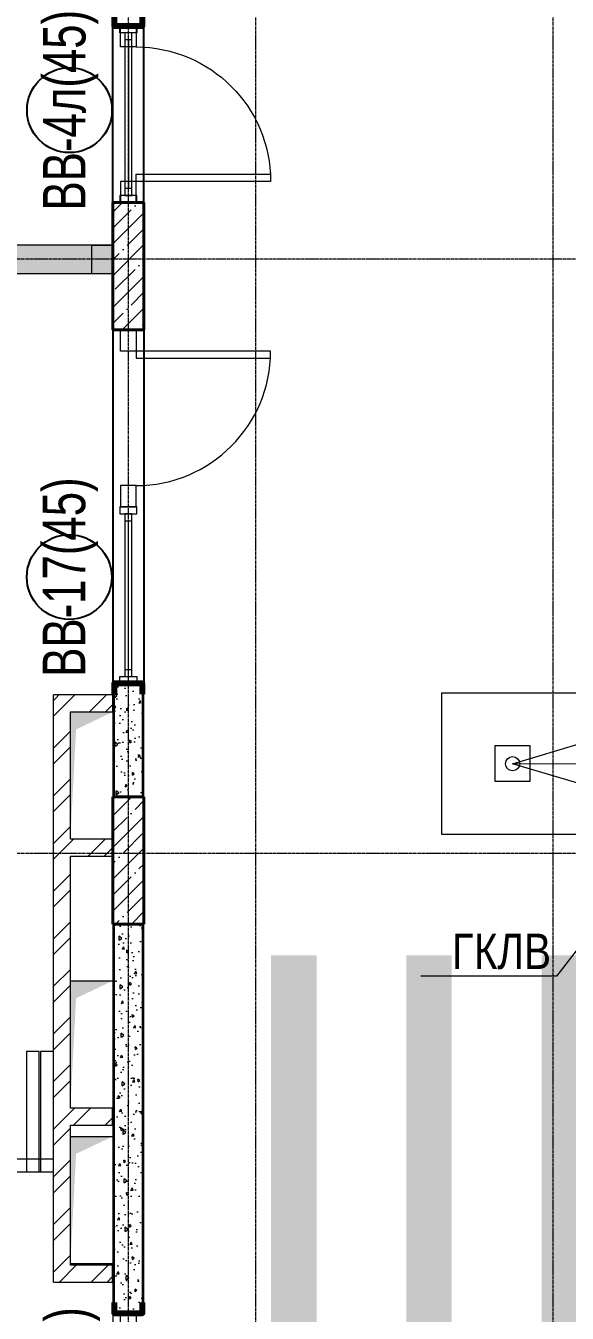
# Model space of a CAD drawing. Header units: millimetres. Extents: x -231292 to 573618, y -153144 to 564035.
# Drawn here: x 152004 to 155829, y 395952 to 405052 of the extents above; entities that cross this region are included whole.
import ezdxf
from ezdxf import colors
from ezdxf.entities.mleader import LeaderData, LeaderLine
from ezdxf.enums import TextEntityAlignment as Align
from ezdxf.math import Vec2, Vec3

# ---------------------------------------------------------------- set-up
doc = ezdxf.new("R2010")
doc.units = ezdxf.units.MM
for name, pattern in [('ADSK_Невидимые', [5, 3, -2]), ('CENTER2', [28.575, 19.05, -3.175, 3.175, -3.175]), ('HIDDEN2', [4.7625, 3.175, -1.5875])]:
    doc.linetypes.add(name, pattern=pattern)
doc.layers.get('0').update_dxf_attribs({"color": 250})
doc.layers.get('Defpoints').update_dxf_attribs({"color": 250})
for name, color, linetype, lineweight in [('АР_Витраж', 250, 'Continuous', 13), ('АР_Витраж марка', 250, 'Continuous', 9), ('АР_Двери_витраж', 250, 'Continuous', 9), ('АР_Колонны', 250, 'Continuous', 35), ('АР_Стены ЖБ', 250, 'Continuous', 35), ('АР_Стены кирпич', 250, 'Continuous', 20), ('АР_Стены ПЕНОблок', 250, 'Continuous', 20), ('АР_Тонкая', 250, 'Continuous', 5), ('АР_Штриховка', 250, 'Continuous', 0), ('КМ_Фахверки', 250, 'Continuous', 80), ('ОВ_Отопление', 250, 'Continuous', 0), ('ОВ_Шахты', 250, 'Continuous', 5), ('Размеры зашивки ГКЛ', 250, 'Continuous', 0), ('РД_Воронки с кровли', 250, 'Continuous', 18), ('РД_Оси_100', 250, 'Continuous', 0), ('РД_проем_инж перемыч_фахверк', 250, 'Continuous', 18), ('ТХ_Оборудование', 250, 'Continuous', 9)]:
    doc.layers.add(name, color=color, linetype=linetype, lineweight=lineweight)
doc.layers.add('АР_Делит', color=250, linetype='Continuous', lineweight=0, plot=False)
doc.layers.add('РД_Проем', color=250, linetype='Continuous', lineweight=0, plot=False)
doc.layers.add('РД_Витраж_вн', color=250, linetype='Continuous')
doc.styles.add('Arial_09', font='ARIALN.TTF', dxfattribs={"width": 0.9})
doc.styles.add('style1', font='ARIALN.TTF')
pattern_1 = [(45, (50428.77, 366201.75), (-112.2532, 112.2532), []), (45, (50541.02, 366201.75), (-112.2532, 112.2532), [198.4375, -39.6875, 0, -39.6875])]
pattern_2 = [(45, (50428.77, 366201.75), (-168.3798, 168.3798), []), (45, (50541.02, 366201.75), (-168.3798, 168.3798), [])]

# ---------------------------------------------------------------- blocks, each defined once
blk = doc.blocks.new('otv')
at = {"linetype": 'Continuous'}
blk.add_lwpolyline([(0, -1), (0, 0), (1, 0), (1, -1)], close=True, dxfattribs=at)
blk.add_solid([(0, -1), (0, 0), (0.135, -0.137), (1, 0)], dxfattribs=at)
blk = doc.blocks.new('Ф_пеноблок 200')
at = {"layer": 'КМ_Фахверки'}
blk.add_lwpolyline([(0, -75), (0, 0), (200, 0), (200, -75)], dxfattribs=at)
blk = doc.blocks.new('СОШ_2200_АР_ОСИ_М100_28.05.24')
at = {"layer": 'РД_Оси_100', "linetype": 'CENTER2'}
for p, q in [((102300, -6155), (102300, 139938.679)), ((119910, 37200), (94200, 37200)), ((119910, 33000), (94200, 33000))]:
    blk.add_line(p, q, dxfattribs=at)
for points in [[(103200, -6155), (103200, 139938.679)], [(105300, -6155), (105300, 139938.679)]]:
    blk.add_lwpolyline(points, dxfattribs=at)
blk = doc.blocks.new('A$Cd58bfb5e')
at = {"layer": 'РД_Воронки с кровли', "lineweight": 0, "ltscale": 2}
for p, q in [((-500, -0.3), (0, 149.7)), ((0, -150.3), (0, 149.8)), ((0, 149.7), (500, 0.3)), ((500, 0.3), (-500, -0.3)), ((500, 0.3), (0, -150.3)), ((0, -150.3), (-500, -0.3))]:
    blk.add_line(p, q, dxfattribs=at)
at = {"layer": 'РД_Воронки с кровли'}
for points in [[(1000, 500.3), (1000, -499.7), (-1000, -500.3), (-1000, 499.7)], [(625, -125.3), (625, 124.7), (375, 124.7), (375, -125.3)]]:
    blk.add_lwpolyline(points, close=True, dxfattribs=at)
at = {"layer": 'РД_Воронки с кровли', "linetype": 'Continuous', "lineweight": 0}
blk.add_lwpolyline([(-625, -125.3), (-375, -125.3), (-375, 124.7), (-625, 124.7)], close=True, dxfattribs=at)
at = {"layer": 'РД_Воронки с кровли', "lineweight": 0}
for centre in [(-500, 0.3), (500, 0.3)]:
    blk.add_circle(centre, 50, dxfattribs=at)
blk = doc.blocks.new('воронки с кровли')
at = {"layer": 'РД_Воронки с кровли', "lineweight": 70, "rotation": 180}
blk.add_blockref('A$Cd58bfb5e', (-125936.4, 225907.5), dxfattribs=at)
blk = doc.blocks.new('_DotSmall')
at = {"color": 0, "linetype": 'ByBlock', "const_width": 0.5}
blk.add_lwpolyline([(-0.0625, 0, 1), (0.0625, 0, 1)], format="xyb", close=True, dxfattribs=at)
blk = doc.blocks.new('МаркаВитража1')
at = {"layer": 'Defpoints'}
blk.add_circle((0, 0), 3, dxfattribs=at)
at = {"color": 0, "linetype": 'ByBlock', "lineweight": -2, "style": 'Arial_09', "width": 0.9}
blk.add_attdef('АР-ОКНО:НАИМЕНОВАНИЕ', text='', height=3, dxfattribs=at).set_placement((0, 0), align=Align.MIDDLE)

msp = doc.modelspace()

# ---------------------------------------------------------------- hatches: boundary and pattern name
at = {"layer": 'АР_Штриховка', "linetype": 'Continuous', "lineweight": 0}
h = msp.add_hatch(dxfattribs=at)
h.set_pattern_fill('AR-CONC', color=256, angle=-315, style=0)
h.set_pattern_definition([(95, (50428.77, 366201.75), (140.09465, 117.55338), [19.05, -209.55]), (40, (50428.77, 366201.75), (-160.01845, 110.17673), [15.24, -167.64058]), (145.45144, (50440.44, 366211.55), (-19.9238, 227.7301), [16.19, -178.09024]), (91.1842, (50392.85, 366237.67), (221.41024, 161.9534), [28.575, -314.325]), (141.63556, (50411.3, 366251.17), (-7.0866, 342.82676), [24.285, -267.1356]), (36.18415, (50392.85, 366237.67), (-7.0866, 342.82676), [22.86, -251.4597]), (66, (50419.79, 366246.65), (179.51998, 34.89515), [19.05, -209.55]), (11, (50419.79, 366246.65), (-86.53993, 173.9412), [15.24, -167.64]), (116.45145, (50434.75, 366249.56), (92.98005, 208.83634), [16.19, -178.08994]), (82.5, (50428.77, 366201.75), (-57.60547, 61.973414), [0, -165.608, 0, -170.18, 0, -168.275]), (52.5, (50428.77, 366201.75), (-23.58973, 118.087), [0, -97.028, 0, -161.798, 0, -64.135]), (12.5, (50388.716, 366161.7), (99.927863, 91.826196), [0, -63.5, 0, -198.12, 0, -262.89]), (2.5, (50370.76, 366143.74), (86.7639, 122.72239), [0, -82.55, 0, -131.572, 0, -186.69])])
h.paths.add_polyline_path([(152828.768, 407101.753), (152628.768, 407101.753), (152628.768, 405051.753), (152828.768, 405051.753)], flags=0)
h.paths.add_polyline_path([(152828.768, 403801.753), (152628.768, 403801.753), (152628.768, 403800.753), (152828.768, 403800.753)], flags=0)
at = {"layer": 'АР_Штриховка', "linetype": 'Continuous', "lineweight": 5}
h = msp.add_hatch(dxfattribs=at)
h.set_pattern_fill('ANSI35', color=256, scale=25, style=0)
h.set_pattern_definition(pattern_1)
h.paths.add_polyline_path([(152838.768, 403801.753), (152618.768, 403801.753), (152618.768, 402901.753), (152838.768, 402901.753)], flags=0)
at = {"layer": 'АР_Штриховка', "linetype": 'Continuous', "lineweight": 0}
h = msp.add_hatch(dxfattribs=at)
h.set_pattern_fill('AR-CONC', color=256, angle=-315, style=0)
h.set_pattern_definition([(95, (50428.77, 366201.75), (140.09465, 117.55338), [19.05, -209.55]), (40, (50428.77, 366201.75), (-160.01845, 110.17673), [15.24, -167.64058]), (145.45144, (50440.44, 366211.55), (-19.9238, 227.7301), [16.19, -178.09024]), (91.1842, (50392.85, 366237.67), (221.41024, 161.9534), [28.575, -314.325]), (141.63556, (50411.3, 366251.17), (-7.0866, 342.82676), [24.285, -267.1356]), (36.18415, (50392.85, 366237.67), (-7.0866, 342.82676), [22.86, -251.4597]), (66, (50419.79, 366246.65), (179.51998, 34.89515), [19.05, -209.55]), (11, (50419.79, 366246.65), (-86.53993, 173.9412), [15.24, -167.64]), (116.45145, (50434.75, 366249.56), (92.98005, 208.83634), [16.19, -178.08994]), (82.5, (50428.77, 366201.75), (-57.60547, 61.973414), [0, -165.608, 0, -170.18, 0, -168.275]), (52.5, (50428.77, 366201.75), (-23.58973, 118.087), [0, -97.028, 0, -161.798, 0, -64.135]), (12.5, (50388.716, 366161.7), (99.927863, 91.826196), [0, -63.5, 0, -198.12, 0, -262.89]), (2.5, (50370.76, 366143.74), (86.7639, 122.72239), [0, -82.55, 0, -131.572, 0, -186.69])])
h.paths.add_polyline_path([(145028.768, 403501.753), (145028.768, 403301.753), (152618.768, 403301.753), (152618.768, 403501.753)], flags=0)
h = msp.add_hatch(dxfattribs=at)
h.set_pattern_fill('AR-CONC', color=256, angle=-315, style=0)
h.set_pattern_definition([(95, (50428.77, 366201.75), (140.09465, 117.55338), [19.05, -209.55]), (40, (50428.77, 366201.75), (-160.01845, 110.17673), [15.24, -167.64058]), (145.45144, (50440.44, 366211.55), (-19.9238, 227.7301), [16.19, -178.09024]), (91.1842, (50392.85, 366237.67), (221.41024, 161.9534), [28.575, -314.325]), (141.63556, (50411.3, 366251.17), (-7.0866, 342.82676), [24.285, -267.1356]), (36.18415, (50392.85, 366237.67), (-7.0866, 342.82676), [22.86, -251.4597]), (66, (50419.79, 366246.65), (179.51998, 34.89515), [19.05, -209.55]), (11, (50419.79, 366246.65), (-86.53993, 173.9412), [15.24, -167.64]), (116.45145, (50434.75, 366249.56), (92.98005, 208.83634), [16.19, -178.08994]), (82.5, (50428.77, 366201.75), (-57.60547, 61.973414), [0, -165.608, 0, -170.18, 0, -168.275]), (52.5, (50428.77, 366201.75), (-23.58973, 118.087), [0, -97.028, 0, -161.798, 0, -64.135]), (12.5, (50388.716, 366161.7), (99.927863, 91.826196), [0, -63.5, 0, -198.12, 0, -262.89]), (2.5, (50370.76, 366143.74), (86.7639, 122.72239), [0, -82.55, 0, -131.572, 0, -186.69])])
h.paths.add_polyline_path([(152828.768, 402902.753), (152628.768, 402902.753), (152628.768, 402901.753), (152828.768, 402901.753)], flags=0)
h.paths.add_polyline_path([(152828.768, 400401.752), (152628.768, 400401.752), (152628.768, 399601.753), (152828.768, 399601.753)], flags=0)
h = msp.add_hatch(dxfattribs=at)
h.set_pattern_fill('ANSI32', color=256, scale=25, style=0)
h.set_pattern_definition([(45, (50428.77, 366201.75), (-168.3798, 168.3798), []), (45, (50541.02, 366201.75), (-168.3798, 168.3798), [])])
h.paths.add_polyline_path([(152198.768, 399181.753), (152288.768, 399221.753), (152318.768, 399301.753), (152318.768, 400201.753), (152198.768, 400321.753)], flags=0)
h.paths.add_polyline_path([(152198.768, 396171.943), (152318.768, 396291.943), (152318.768, 397281.752), (152288.768, 397361.752), (152198.768, 397401.752)], flags=0)
h.paths.add_polyline_path([(152198.768, 397401.752), (152288.768, 397361.752), (152318.768, 397401.752), (152318.768, 399181.753), (152288.768, 399221.753), (152198.768, 399181.753)], flags=0)
h = msp.add_hatch(dxfattribs=at)
h.set_pattern_fill('ANSI32', color=256, scale=25, style=0)
h.set_pattern_definition([(45, (50428.77, 366201.75), (-168.3798, 168.3798), []), (45, (50541.02, 366201.75), (-168.3798, 168.3798), [])])
h.paths.add_polyline_path([(152198.768, 400321.753), (152318.768, 400201.753), (152619.762, 400201.753), (152619.762, 400321.753)], flags=0)
at = {"layer": 'АР_Штриховка', "linetype": 'Continuous', "lineweight": 5}
h = msp.add_hatch(dxfattribs=at)
h.set_pattern_fill('ANSI35', color=256, scale=25, style=0)
h.set_pattern_definition(pattern_1)
h.paths.add_polyline_path([(152838.768, 399601.753), (152618.768, 399601.753), (152618.768, 398701.753), (152838.768, 398701.753)], flags=0)
at = {"layer": 'АР_Штриховка', "linetype": 'Continuous', "lineweight": 0}
h = msp.add_hatch(dxfattribs=at)
h.set_pattern_fill('ANSI32', color=256, scale=25, angle=-360, style=0)
h.set_pattern_definition([(45, (50428.77, 366201.75), (-168.3798, 168.3798), []), (45, (50541.02, 366201.75), (-168.3798, 168.3798), [])])
h.paths.add_polyline_path([(152318.768, 399301.753), (152288.768, 399221.753), (152318.768, 399181.753), (152618.768, 399181.753), (152618.768, 399301.753)], flags=0)
h = msp.add_hatch(dxfattribs=at)
h.set_pattern_fill('AR-CONC', color=256, angle=-315, style=0)
h.set_pattern_definition([(95, (50428.77, 366201.75), (140.09465, 117.55338), [19.05, -209.55]), (40, (50428.77, 366201.75), (-160.01845, 110.17673), [15.24, -167.6406]), (145.45144, (50440.44, 366211.55), (-19.9238, 227.7301), [16.19, -178.09024]), (91.1842, (50392.85, 366237.67), (221.41024, 161.9534), [28.575, -314.325]), (141.63556, (50411.3, 366251.17), (-7.0866, 342.82676), [24.285, -267.1356]), (36.18415, (50392.85, 366237.67), (-7.0866, 342.8268), [22.86, -251.4597]), (66, (50419.79, 366246.65), (179.51998, 34.89515), [19.05, -209.55]), (11, (50419.79, 366246.65), (-86.53993, 173.9412), [15.24, -167.64]), (116.45145, (50434.75, 366249.56), (92.98005, 208.83634), [16.19, -178.08994]), (82.5, (50428.77, 366201.75), (-57.60547, 61.973414), [0, -165.608, 0, -170.18, 0, -168.275]), (52.5, (50428.77, 366201.75), (-23.58973, 118.087), [0, -97.028, 0, -161.798, 0, -64.135]), (12.5, (50388.716, 366161.7), (99.927863, 91.826196), [0, -63.5, 0, -198.12, 0, -262.89]), (2.5, (50370.76, 366143.74), (86.7639, 122.72239), [0, -82.55, 0, -131.572, 0, -186.69])])
h.paths.add_polyline_path([(152828.768, 398701.753), (152628.768, 398701.753), (152628.768, 395951.753), (152828.768, 395951.753)], flags=0)
h.paths.add_polyline_path([(152828.768, 394701.753), (152628.768, 394701.753), (152628.768, 394700.753), (152828.768, 394700.753)], flags=0)
h = msp.add_hatch(dxfattribs=at)
h.set_pattern_fill('ANSI32', color=256, scale=25, style=0)
h.set_pattern_definition(pattern_2)
h.paths.add_polyline_path([(152616.823, 397281.752), (152616.823, 397401.752), (152318.768, 397401.752), (152288.768, 397361.752), (152318.768, 397281.752)], flags=0)
h = msp.add_hatch(dxfattribs=at)
h.set_pattern_fill('ANSI32', color=256, scale=25, style=0)
h.set_pattern_definition(pattern_2)
h.paths.add_polyline_path([(152616.823, 396171.943), (152616.823, 396291.943), (152318.768, 396291.943), (152198.768, 396171.943)], flags=0)
at = {"layer": 'ОВ_Отопление', "linetype": 'Continuous', "lineweight": 5}
for points in [[(152618.768, 403501.753), (152468.768, 403501.753), (152543.768, 403401.753)], [(152468.768, 403501.753), (152468.768, 403301.753), (152543.768, 403401.753)]]:
    msp.add_hatch(color=256, dxfattribs=at).paths.add_polyline_path(points, flags=0)

# ---------------------------------------------------------------- linework, layer by layer
at = {"layer": 'АР_Витраж', "linetype": 'Continuous', "lineweight": 5}
for p, q in [((152618.768, 405051.753), (152618.768, 403801.753)), ((152838.768, 405051.753), (152838.768, 403801.753)), ((152618.768, 400401.752), (152618.768, 401651.753)), ((152838.768, 400401.752), (152838.768, 401651.753)), ((152618.768, 395951.753), (152618.768, 394701.753))]:
    msp.add_line(p, q, dxfattribs=at)
at = {"layer": 'АР_Витраж', "linetype": 'Continuous', "lineweight": 13}
for p, q in [((152753.768, 404951.753), (152703.768, 404951.753)), ((152728.768, 404951.753), (152728.768, 403901.753)), ((152753.768, 403901.753), (152703.768, 403901.753)), ((152703.768, 401551.753), (152753.768, 401551.753)), ((152728.768, 400501.752), (152728.768, 401551.753)), ((152703.768, 400501.752), (152753.768, 400501.752))]:
    msp.add_line(p, q, dxfattribs=at)
for points in [[(152668.768, 405001.753), (152668.768, 405051.753), (152788.768, 405051.753), (152788.768, 405001.753)], [(152753.768, 405001.753), (152703.768, 405001.753), (152703.768, 403851.753), (152753.768, 403851.753)], [(152668.768, 403851.753), (152668.768, 403801.753), (152788.768, 403801.753), (152788.768, 403851.753)], [(152788.768, 401601.753), (152788.768, 401651.753), (152668.768, 401651.753), (152668.768, 401601.753)], [(152703.768, 400451.752), (152753.768, 400451.752), (152753.768, 401601.753), (152703.768, 401601.753)], [(152788.768, 400451.752), (152788.768, 400401.752), (152668.768, 400401.752), (152668.768, 400451.752)]]:
    msp.add_lwpolyline(points, close=True, dxfattribs=at)
at = {"layer": 'АР_Двери_витраж', "linetype": 'Continuous', "lineweight": 9}
for points in [[(152673.768, 404901.753), (152673.768, 405051.753), (152783.768, 405051.753), (152783.768, 404901.753)], [(152673.768, 403951.753), (152673.768, 403801.753), (152783.768, 403801.753), (152783.768, 403951.753)], [(152783.768, 403951.753), (152783.768, 404001.753), (153733.768, 404001.753), (153733.768, 403951.753)], [(152673.768, 402751.753), (152673.768, 402901.753), (152783.768, 402901.753), (152783.768, 402751.753)], [(152783.768, 402751.753), (152783.768, 402701.753), (153733.768, 402701.753), (153733.768, 402751.753)], [(152673.768, 401801.753), (152673.768, 401651.753), (152783.768, 401651.753), (152783.768, 401801.753)], [(152673.768, 395801.753), (152673.768, 395951.753), (152783.768, 395951.753), (152783.768, 395801.753)]]:
    msp.add_lwpolyline(points, close=True, dxfattribs=at)
at = {"layer": 'АР_Двери_витраж', "linetype": 'Continuous', "lineweight": 9, "extrusion": (0, 0, -1)}
msp.add_arc((-152783.768, 403951.753), 950, 90, 180, dxfattribs=at)
at = {"layer": 'АР_Двери_витраж', "linetype": 'Continuous', "lineweight": 9}
msp.add_arc((152783.768, 402751.753), 950, 270, 0, dxfattribs=at)
at = {"layer": 'АР_Колонны', "linetype": 'HIDDEN2', "lineweight": 25}
for p, q in [((152618.768, 403801.753), (152838.768, 403801.753)), ((152618.768, 402901.753), (152618.768, 403801.753)), ((152838.768, 403801.753), (152838.768, 402901.753)), ((152838.768, 402901.753), (152618.768, 402901.753)), ((152618.768, 399601.753), (152838.768, 399601.753)), ((152618.768, 398701.753), (152618.768, 399601.753)), ((152838.768, 399601.753), (152838.768, 398701.753)), ((152838.768, 398701.753), (152618.768, 398701.753))]:
    msp.add_line(p, q, dxfattribs=at)
at = {"layer": 'АР_Колонны', "linetype": 'Continuous', "lineweight": 35}
for p, q in [((152618.768, 403801.753), (152618.768, 402901.753)), ((152838.768, 403801.753), (152618.768, 403801.753)), ((152838.768, 402901.753), (152838.768, 403801.753)), ((152618.768, 402901.753), (152838.768, 402901.753)), ((152618.768, 399601.753), (152618.768, 398701.753)), ((152838.768, 399601.753), (152618.768, 399601.753)), ((152838.768, 398701.753), (152838.768, 399601.753)), ((152618.768, 398701.753), (152838.768, 398701.753))]:
    msp.add_line(p, q, dxfattribs=at)
at = {"layer": 'АР_Стены ЖБ', "linetype": 'Continuous', "lineweight": 40}
for p, q in [((152838.768, 403801.753), (152618.768, 403801.753)), ((152618.768, 403801.753), (152618.768, 402901.753)), ((152838.768, 402901.753), (152838.768, 403801.753)), ((152618.768, 402901.753), (152838.768, 402901.753)), ((152838.768, 399601.753), (152618.768, 399601.753)), ((152618.768, 399601.753), (152618.768, 398701.753)), ((152838.768, 398701.753), (152838.768, 399601.753)), ((152618.768, 398701.753), (152838.768, 398701.753))]:
    msp.add_line(p, q, dxfattribs=at)
at = {"layer": 'АР_Стены кирпич', "linetype": 'Continuous', "lineweight": 20}
for p, q in [((152198.768, 396171.943), (152198.768, 400321.753)), ((152619.762, 400321.753), (152198.768, 400321.753)), ((152619.762, 400201.753), (152619.762, 400321.753)), ((152318.768, 399301.753), (152318.768, 400201.753)), ((152318.768, 400201.753), (152619.762, 400201.753)), ((152618.768, 399301.753), (152318.768, 399301.753)), ((152618.768, 399181.753), (152618.768, 399301.753)), ((152318.768, 397401.752), (152318.768, 399181.753)), ((152318.768, 399181.753), (152618.768, 399181.753)), ((152616.823, 397401.752), (152318.768, 397401.752)), ((152616.823, 397281.752), (152616.823, 397401.752)), ((152318.768, 396291.943), (152318.768, 397281.752)), ((152318.768, 397281.752), (152616.823, 397281.752)), ((152616.823, 396291.943), (152318.768, 396291.943)), ((152616.823, 396171.943), (152616.823, 396291.943)), ((152198.768, 396171.943), (152616.823, 396171.943))]:
    msp.add_line(p, q, dxfattribs=at)
at = {"layer": 'АР_Стены ПЕНОблок', "linetype": 'Continuous', "lineweight": 20}
for p, q in [((152828.768, 403801.753), (152628.768, 403801.753)), ((152628.768, 403801.753), (152628.768, 403800.753)), ((152628.768, 403800.753), (152828.768, 403800.753)), ((152828.768, 403800.753), (152828.768, 403801.753)), ((152618.768, 403501.753), (145028.768, 403501.753)), ((152618.768, 403301.753), (152618.768, 403501.753)), ((145028.768, 403301.753), (152618.768, 403301.753)), ((152828.768, 402902.753), (152628.768, 402902.753)), ((152628.768, 402902.753), (152628.768, 402901.753)), ((152628.768, 402901.753), (152828.768, 402901.753)), ((152828.768, 402901.753), (152828.768, 402902.753)), ((152828.768, 400401.752), (152628.768, 400401.752)), ((152628.768, 400401.752), (152628.768, 399601.753)), ((152828.768, 399601.753), (152828.768, 400401.752)), ((152628.768, 399601.753), (152828.768, 399601.753)), ((152828.768, 398701.753), (152628.768, 398701.753)), ((152628.768, 398701.753), (152628.768, 395951.753)), ((152828.768, 395951.753), (152828.768, 398701.753)), ((152628.768, 395951.753), (152828.768, 395951.753))]:
    msp.add_line(p, q, dxfattribs=at)
at = {"layer": 'АР_Тонкая', "linetype": 'Continuous', "lineweight": 0}
for p, q in [((152628.768, 403801.753), (152618.768, 403801.753)), ((152618.768, 403801.753), (152618.768, 403800.753)), ((152618.768, 403800.753), (152628.768, 403800.753)), ((152628.768, 403800.753), (152628.768, 403801.753)), ((152838.768, 403801.753), (152828.768, 403801.753)), ((152828.768, 403801.753), (152828.768, 403800.753)), ((152828.768, 403800.753), (152838.768, 403800.753)), ((152838.768, 403800.753), (152838.768, 403801.753)), ((152628.768, 402902.753), (152618.768, 402902.753)), ((152618.768, 402902.753), (152618.768, 402901.753)), ((152618.768, 402901.753), (152628.768, 402901.753)), ((152628.768, 402901.753), (152628.768, 402902.753)), ((152838.768, 402902.753), (152828.768, 402902.753)), ((152828.768, 402902.753), (152828.768, 402901.753)), ((152828.768, 402901.753), (152838.768, 402901.753)), ((152838.768, 402901.753), (152838.768, 402902.753)), ((152628.768, 400401.752), (152618.768, 400401.752)), ((152618.768, 400401.752), (152618.768, 399601.753)), ((152628.768, 399601.753), (152628.768, 400401.752)), ((152838.768, 400401.752), (152828.768, 400401.752)), ((152828.768, 400401.752), (152828.768, 399601.753)), ((152838.768, 399601.753), (152838.768, 400401.752)), ((152618.768, 399601.753), (152628.768, 399601.753)), ((152828.768, 399601.753), (152838.768, 399601.753)), ((152628.768, 398701.753), (152618.768, 398701.753)), ((152618.768, 398701.753), (152618.768, 395951.753)), ((152628.768, 395951.753), (152628.768, 398701.753)), ((152838.768, 398701.753), (152828.768, 398701.753)), ((152828.768, 398701.753), (152828.768, 395951.753)), ((152838.768, 395951.753), (152838.768, 398701.753)), ((152618.768, 395951.753), (152628.768, 395951.753)), ((152828.768, 395951.753), (152838.768, 395951.753))]:
    msp.add_line(p, q, dxfattribs=at)
at = {"layer": 'ОВ_Отопление', "linetype": 'Continuous', "lineweight": 9}
for p, q in [((152468.768, 403501.753), (152618.768, 403501.753)), ((152468.768, 403501.753), (152468.768, 403301.753)), ((152618.768, 403501.753), (152618.768, 403301.753)), ((152468.768, 403301.753), (152618.768, 403301.753))]:
    msp.add_line(p, q, dxfattribs=at)
at = {"layer": 'РД_Витраж_вн', "linetype": 'Continuous', "lineweight": -3}
for p, q in [((152618.768, 403801.753), (152618.768, 405051.753)), ((152838.768, 403801.753), (152838.768, 405051.753)), ((152618.768, 402901.753), (152618.768, 400401.753)), ((152838.768, 402901.753), (152838.768, 400401.753))]:
    msp.add_line(p, q, dxfattribs=at)
at = {"layer": 'РД_Проем', "linetype": 'Continuous', "lineweight": 0}
for p, q in [((152618.768, 403801.753), (152618.768, 405051.753)), ((152838.768, 403801.753), (152838.768, 405051.753)), ((152618.768, 402901.753), (152618.768, 400401.753)), ((152838.768, 402901.753), (152838.768, 400401.753))]:
    msp.add_line(p, q, dxfattribs=at)
at = {"layer": 'РД_проем_инж перемыч_фахверк', "linetype": 'Continuous', "lineweight": 18}
for p, q in [((152618.768, 405051.753), (152618.768, 403801.753)), ((152838.768, 405051.753), (152838.768, 403801.753)), ((152618.768, 402901.753), (152618.768, 400401.753)), ((152838.768, 402901.753), (152838.768, 400401.753))]:
    msp.add_line(p, q, dxfattribs=at)
at = {"layer": 'ТХ_Оборудование'}
for points in [[(152008.767, 397801.752), (152008.767, 396951.752), (152098.767, 396951.752), (152098.767, 397801.752)], [(152108.768, 397801.752), (152108.768, 396951.752), (152198.768, 396951.752), (152198.768, 397801.752)]]:
    msp.add_lwpolyline(points, close=True, dxfattribs=at)
at = {"layer": 'ТХ_Оборудование', "linetype": 'ADSK_Невидимые'}
msp.add_lwpolyline([(145048.768, 396951.752), (152198.768, 396951.752), (152198.768, 397041.752), (145048.768, 397041.752)], close=True, dxfattribs=at)

# ---------------------------------------------------------------- block references
at = {"layer": 'АР_Витраж марка', "linetype": 'Continuous', "lineweight": 9, "xscale": 100, "yscale": 100, "zscale": 100}
for p, rotation, values in [((152312.79, 404455.088), 90, {'АР-ОКНО:НАИМЕНОВАНИЕ': 'ВВ-4л(45)'}), ((152311.019, 401154.996), 89.99999999999999, {'АР-ОКНО:НАИМЕНОВАНИЕ': 'ВВ-17(45)'}), ((152326.235, 395376.061), 90, {'АР-ОКНО:НАИМЕНОВАНИЕ': 'ВВ-4(45)'})]:
    msp.add_blockref('МаркаВитража1', p, dxfattribs=dict(at, rotation=rotation)).add_auto_attribs(values)
at = {"layer": 'КМ_Фахверки', "xscale": -1, "rotation": 180}
for p in [(152628.768, 405051.753), (152628.768, 395951.753)]:
    msp.add_blockref('Ф_пеноблок 200', p, dxfattribs=at)
at = {"layer": 'КМ_Фахверки', "xscale": -1}
msp.add_blockref('Ф_пеноблок 200', (152828.765, 400402.75), dxfattribs=at)
at = {"layer": 'ОВ_Шахты', "xscale": 300, "yscale": 900, "zscale": 300}
for p in [(152318.768, 400201.753), (152318.768, 398301.752), (152318.768, 397201.752)]:
    msp.add_blockref('otv', p, dxfattribs=at)
at = {"layer": 'РД_Воронки с кровли', "lineweight": 0}
msp.add_blockref('воронки с кровли', (281879.593, 173928.913), dxfattribs=at)
at = {"layer": 'РД_Оси_100'}
msp.add_blockref('СОШ_2200_АР_ОСИ_М100_28.05.24', (50428.768, 366201.753), dxfattribs=at)

# ---------------------------------------------------------------- texts
at = {"layer": 'АР_Делит', "insert": (154853.088, 396982.647), "char_height": 3000, "width": 19035, "attachment_point": 5, "style": 'style1'}
msp.add_mtext('III', dxfattribs=at)

# ---------------------------------------------------------------- leaders
at = {"layer": 'Размеры зашивки ГКЛ'}
ml = msp.add_multileader_mtext('Standard', dxfattribs=at)
ml.set_content('\\pxsm1;ГКЛВ', color=256, style='style1')
ml.set_leader_properties(color=256, linetype='ByLayer', lineweight=9)
ml.set_arrow_properties(name='DOTSMALL')
ml.build(insert=Vec2(0, 0))
ml.multileader.update_dxf_attribs({"text_left_attachment_type": 6, "text_right_attachment_type": 6, "text_bottom_attachment_type": 10, "dogleg_length": 25, "arrow_head_size": 100})
ctx = ml.context
ctx.base_point, ctx.char_height, ctx.arrow_head_size, ctx.landing_gap_size, ctx.plane_origin = Vec3(154966.768, 398334.753), 250, 100, 50, Vec3(146299.127, 405883.149)
ctx.left_attachment, ctx.right_attachment, ctx.top_attachment = 6, 6, 10
notes = []
notes.append((ctx, [(1, (1, 1, 0), (155752.75, 398334.753), (-1, 0), 25, [(1, [(156253.768, 398980.753)], 0, [])])]))
ctx.mtext.insert, ctx.mtext.width, ctx.mtext.defined_height, ctx.mtext.line_spacing_factor, ctx.mtext.flow_direction = Vec3(155016.768, 398634.753), 1126.26794, 600, 0.3, 5
for ctx, leaders in notes:
    for number, flags, end, landing, length, lines in leaders:
        leader = LeaderData()
        leader.index, (leader.has_last_leader_line, leader.has_dogleg_vector, leader.attachment_direction) = number, flags
        leader.last_leader_point, leader.dogleg_vector, leader.dogleg_length = Vec3(end), Vec3(landing), length
        for number, points, colour, breaks in lines:
            line = LeaderLine()
            line.index, line.vertices, line.color, line.breaks = number, Vec3.list(points), colors.encode_raw_color(colour), breaks
            leader.lines.append(line)
        ctx.leaders.append(leader)

doc.saveas('drawing.dxf')
